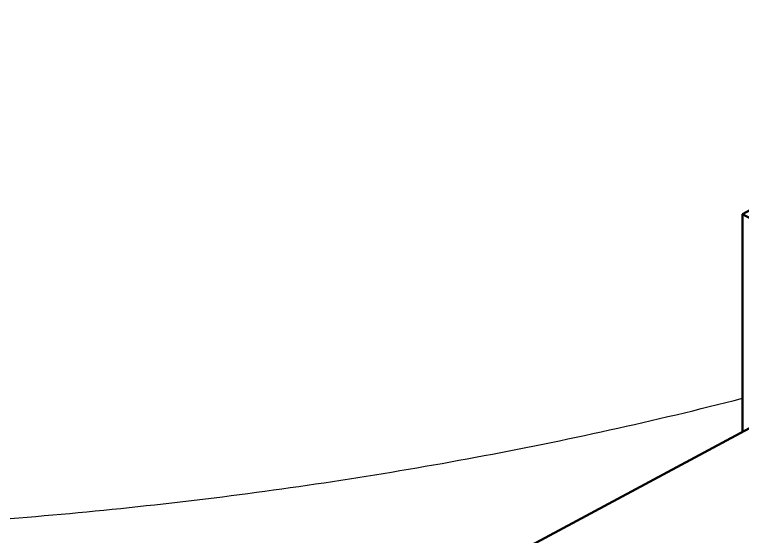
# Model space of a CAD drawing. Header units: millimetres. Extents: x 0 to 841, y 0 to 594.
# Drawn here: x 354 to 389.73, y 263.18 to 288.79 of the extents above; entities that cross this region are included whole.
import ezdxf

# ---------------------------------------------------------------- set-up
doc = ezdxf.new("R2010")
doc.units = ezdxf.units.MM
doc.layers.add('FINA', color=7, linetype='CONTINUOUS', lineweight=25)
doc.layers.add('VIS', color=7, linetype='CONTINUOUS', lineweight=50)

msp = doc.modelspace()

# ---------------------------------------------------------------- linework, layer by layer
at = {"layer": 'FINA'}
for points in [[(389.731, 278.991), (407.984, 288.791)], [(389.731, 268.311), (389.731, 278.991)], [(389.731, 278.991), (414.996, 265.426)], [(359.981, 252.339), (394.528, 270.887)], [(353.782, 264.061), (354.2, 264.094), (354.618, 264.128), (355.035, 264.163), (355.453, 264.199), (355.871, 264.236), (356.288, 264.273), (356.706, 264.311), (357.123, 264.35), (357.541, 264.389), (357.958, 264.43), (358.375, 264.471), (358.792, 264.513), (359.209, 264.556), (359.626, 264.599), (360.043, 264.643), (360.46, 264.688), (360.877, 264.734), (361.294, 264.781), (361.71, 264.828), (362.127, 264.876), (362.543, 264.925), (362.959, 264.975), (363.375, 265.026), (363.792, 265.077), (364.208, 265.129), (364.623, 265.182), (365.039, 265.236), (365.455, 265.29), (365.871, 265.345), (366.286, 265.402), (366.701, 265.458), (367.117, 265.516), (367.532, 265.575), (367.947, 265.634), (368.362, 265.694), (368.777, 265.755), (369.191, 265.816), (369.606, 265.879), (370.02, 265.942), (370.435, 266.006), (370.849, 266.071), (371.263, 266.137), (371.677, 266.203), (372.091, 266.271), (372.504, 266.339), (372.918, 266.408), (373.331, 266.478), (373.745, 266.548), (374.158, 266.62), (374.571, 266.692), (374.984, 266.765), (375.396, 266.839), (375.809, 266.914), (376.221, 266.989), (376.633, 267.066), (377.045, 267.143), (377.457, 267.221), (377.869, 267.3), (378.281, 267.38), (378.692, 267.46), (379.103, 267.542), (379.515, 267.624), (379.925, 267.707), (380.336, 267.791), (380.747, 267.876), (381.157, 267.962), (381.567, 268.048), (381.977, 268.136), (382.387, 268.224), (382.797, 268.313), (383.207, 268.403), (383.616, 268.494), (384.025, 268.585), (384.434, 268.678), (384.843, 268.771), (385.251, 268.866), (385.659, 268.961), (386.067, 269.057), (386.475, 269.154), (386.883, 269.252), (387.29, 269.35), (387.698, 269.45), (388.105, 269.551), (388.512, 269.652), (388.918, 269.754), (389.325, 269.857), (389.731, 269.961)], [(353.782, 264.061), (354.2, 264.094), (354.618, 264.128), (355.035, 264.163), (355.453, 264.199), (355.871, 264.236), (356.288, 264.273), (356.706, 264.311), (357.123, 264.35), (357.541, 264.389), (357.958, 264.43), (358.375, 264.471), (358.792, 264.513), (359.209, 264.556), (359.626, 264.599), (360.043, 264.643), (360.46, 264.688), (360.877, 264.734), (361.294, 264.781), (361.71, 264.828), (362.127, 264.876), (362.543, 264.925), (362.959, 264.975), (363.375, 265.026), (363.792, 265.077), (364.208, 265.129), (364.623, 265.182), (365.039, 265.236), (365.455, 265.29), (365.871, 265.345), (366.286, 265.402), (366.701, 265.458), (367.117, 265.516), (367.532, 265.575), (367.947, 265.634), (368.362, 265.694), (368.777, 265.755), (369.191, 265.816), (369.606, 265.879), (370.02, 265.942), (370.435, 266.006), (370.849, 266.071), (371.263, 266.137), (371.677, 266.203), (372.091, 266.271), (372.504, 266.339), (372.918, 266.408), (373.331, 266.478), (373.745, 266.548), (374.158, 266.62), (374.571, 266.692), (374.984, 266.765), (375.396, 266.839), (375.809, 266.914), (376.221, 266.989), (376.633, 267.066), (377.045, 267.143), (377.457, 267.221), (377.869, 267.3), (378.281, 267.38), (378.692, 267.46), (379.103, 267.542), (379.515, 267.624), (379.925, 267.707), (380.336, 267.791), (380.747, 267.876), (381.157, 267.962), (381.567, 268.048), (381.977, 268.136), (382.387, 268.224), (382.797, 268.313), (383.207, 268.403), (383.616, 268.494), (384.025, 268.585), (384.434, 268.678), (384.843, 268.771), (385.251, 268.866), (385.659, 268.961), (386.067, 269.057), (386.475, 269.154), (386.883, 269.252), (387.29, 269.35), (387.698, 269.45), (388.105, 269.551), (388.512, 269.652), (388.918, 269.754), (389.325, 269.857), (389.731, 269.961)]]:
    msp.add_lwpolyline(points, dxfattribs=at)
at = {"layer": 'VIS'}
for points in [[(389.731, 278.991), (407.984, 288.791)], [(389.731, 268.311), (389.731, 278.991)], [(389.731, 278.991), (414.996, 265.426)], [(359.981, 252.339), (394.528, 270.887)]]:
    msp.add_lwpolyline(points, dxfattribs=at)

doc.saveas('drawing.dxf')
